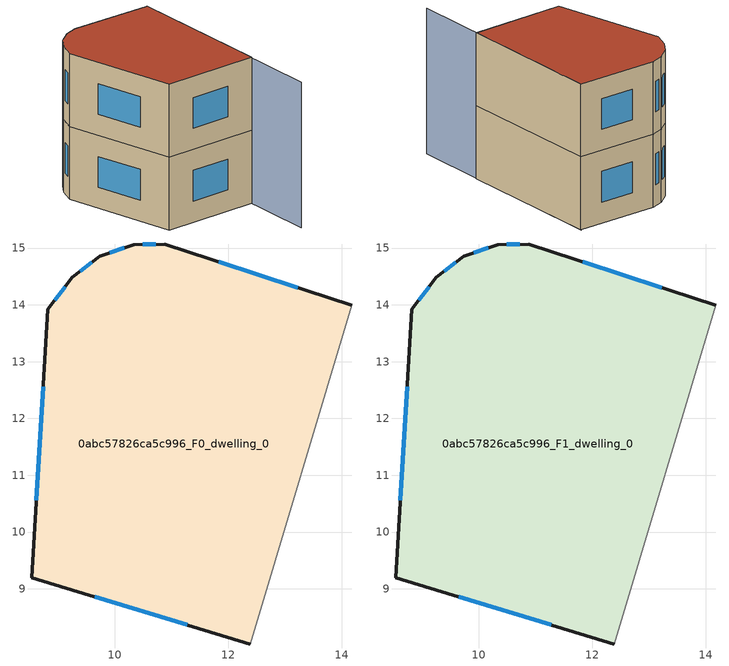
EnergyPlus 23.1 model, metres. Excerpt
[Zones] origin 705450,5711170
0abc57826ca5c996_F0_dwelling_0
 floor ground (EU_floor_Construction): 14.17,13.99 12.39,8.03 8.54,9.2 8.82,13.92 9.25,14.48 9.74,14.86 10.33,15.06 10.88,15.07 z0
 wall outside (EU_wall_Construction): 14.17,13.99 10.88,15.07 10.33,15.06 9.74,14.86 9.25,14.48 8.82,13.92 8.54,9.2 12.39,8.03 z0:3
 wall adiabatic (EU_wall_Construction): 12.39,8.03 14.17,13.99 z0:3
 window (EU_Window_Construction): 9.6,14.75 9.39,14.59 / 10.16,15 9.91,14.92 / 10.72,15.07 10.49,15.06 / 13.22,14.3 11.83,14.76 / 9.65,8.86 11.27,8.37 / 8.74,12.56 8.62,10.56 / 9.12,14.32 8.94,14.08 z0.87:2.13
0abc57826ca5c996_F1_dwelling_0
 floor to 0abc57826ca5c996_F0_dwelling_0 (EU_floor_Construction): 14.17,13.99 12.38,8.03 8.54,9.2 8.82,13.92 9.25,14.48 9.74,14.86 10.33,15.06 10.88,15.07 z3
 wall outside (EU_wall_Construction): 14.17,13.99 10.88,15.07 10.33,15.06 9.74,14.86 9.25,14.48 8.82,13.92 8.54,9.2 12.39,8.03 z3:6
 wall adiabatic (EU_wall_Construction): 12.39,8.03 14.17,13.99 z3:6
 window (EU_Window_Construction): 9.6,14.75 9.39,14.59 / 10.16,15 9.91,14.92 / 10.72,15.07 10.49,15.06 / 13.22,14.3 11.83,14.76 / 9.65,8.86 11.27,8.37 / 8.74,12.56 8.62,10.56 / 9.12,14.32 8.94,14.08 z3.87:5.13
 roof outside (EU_roof_Construction): 12.39,8.03 14.17,13.99 10.88,15.07 10.33,15.06 9.74,14.86 9.25,14.48 8.82,13.92 8.54,9.2 z6
shading: 11.49,5.17 14.18,14.01 z0:6
[Building]
EU S2 Campaign: North Axis=0; Terrain=City; Solar Distribution=FullExterior
[Site:Location]
London: Latitude=51.5; Longitude=-0.5; Time Zone=0; Elevation=25
[SizingPeriod:WeatherFileDays]
AnnualSizingPeriod: Begin Month=1; Begin Day of Month=1; End Month=12; End Day of Month=31; Day of Week for Start Day=Monday; Use Weather File Daylight Saving Period=No; Use Weather File Rain and Snow Indicators=No
[MATERIAL]
EU_InternalMass_Material: Roughness=MediumRough; Thickness=0.1; Conductivity=1; Density=1800; Specific Heat=900; Thermal Absorptance=0.9; Solar Absorptance=0.7; Visible Absorptance=0.7
[MATERIAL:NOMASS] Roughness=MediumRough; Thermal Absorptance=0.9; Solar Absorptance=0.7; Visible Absorptance=0.7
Name | Thermal Resistance
EU_wall_NoMass | 0.724719
EU_roof_NoMass | 2.98947
EU_floor_NoMass | 2.39157
[WINDOWMATERIAL:SIMPLEGLAZINGSYSTEM]
EU_Window_SimpleGlazing: UFactor=2.63425; Solar Heat Gain Coefficient=0.76; Visible Transmittance=0.76
[CONSTRUCTION]
EU_wall_Construction: EU_wall_NoMass
EU_roof_Construction: EU_roof_NoMass
EU_floor_Construction: EU_floor_NoMass
EU_Window_Construction: EU_Window_SimpleGlazing
EU_InternalMass_Construction: EU_InternalMass_Material
[ZONE] Type=1; Multiplier=1; Ceiling Height=autocalculate; Volume=86.1123; Floor Area=autocalculate; Part of Total Floor Area=Yes
0abc57826ca5c996_F0_dwelling_0; 0abc57826ca5c996_F1_dwelling_0
[INTERNALMASS] Construction=EU_InternalMass_Construction; Surface Area=28.7039
Name | Zone or ZoneList
0abc57826ca5c996_F0_dwelling_0_EU_InternalMass | 0abc57826ca5c996_F0_dwelling_0
0abc57826ca5c996_F1_dwelling_0_EU_InternalMass | 0abc57826ca5c996_F1_dwelling_0
[OTHEREQUIPMENT] Fuel Type=Electricity; Design Level Calculation Method=Watts/Area; Power per Zone Floor Area=1; Fraction Latent=0; Fraction Radiant=0; Fraction Lost=0; Carbon Dioxide Generation Rate=0; EndUse Subcategory=EU_Step8_InternalGains
Name | Zone or ZoneList or Space or SpaceList | Schedule
EU_Step8_InternalGain_0abc57826ca5c996_F0_dwelling_0_f000 | 0abc57826ca5c996_F0_dwelling_0 | EU_Step8_GainSchedule_0abc57826ca5c996_F0_dwelling_0_f000
EU_Step8_InternalGain_0abc57826ca5c996_F1_dwelling_0_f000 | 0abc57826ca5c996_F1_dwelling_0 | EU_Step8_GainSchedule_0abc57826ca5c996_F1_dwelling_0_f000
[ZONEVENTILATION:DESIGNFLOWRATE] Schedule=EU_AlwaysOn; Design Flow Rate Calculation Method=AirChanges/Hour; Air Changes per Hour=0.418135; Ventilation Type=Natural; Fan Pressure Rise=0; Fan Total Efficiency=1; Constant Term Coefficient=1; Temperature Term Coefficient=0; Velocity Term Coefficient=0; Velocity Squared Term Coefficient=0; Minimum Indoor Temperature=-100; Maximum Indoor Temperature=100; Delta Temperature=-100; Minimum Outdoor Temperature=-100; Maximum Outdoor Temperature=100; Maximum Wind Speed=40
Name | Zone or ZoneList or Space or SpaceList
EU_ConstantAir_0abc57826ca5c996_F0_dwelling_0 | 0abc57826ca5c996_F0_dwelling_0
EU_ConstantAir_0abc57826ca5c996_F1_dwelling_0 | 0abc57826ca5c996_F1_dwelling_0
[HVACTEMPLATE:THERMOSTAT] Constant Heating Setpoint=20; Constant Cooling Setpoint=50
EU_HeatOnly_0abc57826ca5c996_F0_dwelling_0; EU_HeatOnly_0abc57826ca5c996_F1_dwelling_0
[HVACTEMPLATE:ZONE:IDEALLOADSAIRSYSTEM] System Availability Schedule=EU_AlwaysOn; Maximum Heating Supply Air Temperature=50; Minimum Cooling Supply Air Temperature=13; Maximum Heating Supply Air Humidity Ratio=0.0156; Minimum Cooling Supply Air Humidity Ratio=0.0077; Heating Limit=NoLimit; Cooling Limit=NoLimit; Heating Availability Schedule=EU_AlwaysOn; Cooling Availability Schedule=EU_CoolingOff; Dehumidification Control Type=ConstantSensibleHeatRatio; Cooling Sensible Heat Ratio=0.7; Dehumidification Setpoint=60; Humidification Control Type=None; Humidification Setpoint=30; Outdoor Air Method=None; Outdoor Air Flow Rate per Person=0.00944; Outdoor Air Flow Rate per Zone Floor Area=0; Outdoor Air Flow Rate per Zone=0; Demand Controlled Ventilation Type=None; Outdoor Air Economizer Type=NoEconomizer; Heat Recovery Type=None; Sensible Heat Recovery Effectiveness=0.7; Latent Heat Recovery Effectiveness=0.65
Name | Template Thermostat
0abc57826ca5c996_F0_dwelling_0 | EU_HeatOnly_0abc57826ca5c996_F0_dwelling_0
0abc57826ca5c996_F1_dwelling_0 | EU_HeatOnly_0abc57826ca5c996_F1_dwelling_0
[SIZING:ZONE] Zone Cooling Design Supply Air Temperature Input Method=SupplyAirTemperature; Zone Cooling Design Supply Air Temperature=13; Zone Heating Design Supply Air Temperature Input Method=SupplyAirTemperature; Zone Heating Design Supply Air Temperature=50; Zone Cooling Design Supply Air Humidity Ratio=0.008; Zone Heating Design Supply Air Humidity Ratio=0.008; Cooling Design Air Flow Method=DesignDay; Cooling Design Air Flow Rate=0; Cooling Minimum Air Flow per Zone Floor Area=0.000762; Cooling Minimum Air Flow=0; Cooling Minimum Air Flow Fraction=0.2; Heating Design Air Flow Method=DesignDay; Heating Design Air Flow Rate=0; Heating Maximum Air Flow per Zone Floor Area=0.002032; Heating Maximum Air Flow=0.141576; Heating Maximum Air Flow Fraction=0.3; Account for Dedicated Outdoor Air System=No; Dedicated Outdoor Air System Control Strategy=NeutralSupplyAir; Dedicated Outdoor Air Low Setpoint Temperature for Design=autosize; Dedicated Outdoor Air High Setpoint Temperature for Design=autosize; Zone Load Sizing Method=Sensible Load Only No Latent Load; Zone Latent Cooling Design Supply Air Humidity Ratio Input Method=HumidityRatioDifference; Zone Cooling Design Supply Air Humidity Ratio Difference=0.005; Zone Latent Heating Design Supply Air Humidity Ratio Input Method=HumidityRatioDifference; Zone Humidification Design Supply Air Humidity Ratio Difference=0.005
0abc57826ca5c996_F0_dwelling_0; 0abc57826ca5c996_F1_dwelling_0
[SCHEDULE:CONSTANT]
Name | Hourly Value
EU_AlwaysOn | 1
EU_CoolingOff | 0
[SCHEDULE:FILE] Column Number=1; Rows to Skip at Top=0; Number of Hours of Data=8760; Column Separator=Comma; Interpolate to Timestep=No; Minutes per Item=60; Adjust Schedule for Daylight Savings=Yes
Name | File
EU_Step8_GainSchedule_0abc57826ca5c996_F0_dwelling_0_f000 | ../../schedules/0abc57826ca5c996/0abc57826ca5c996_F0_dwelling_0_f000_gain.csv
EU_Step8_GainSchedule_0abc57826ca5c996_F1_dwelling_0_f000 | ../../schedules/0abc57826ca5c996/0abc57826ca5c996_F1_dwelling_0_f000_gain.csv
